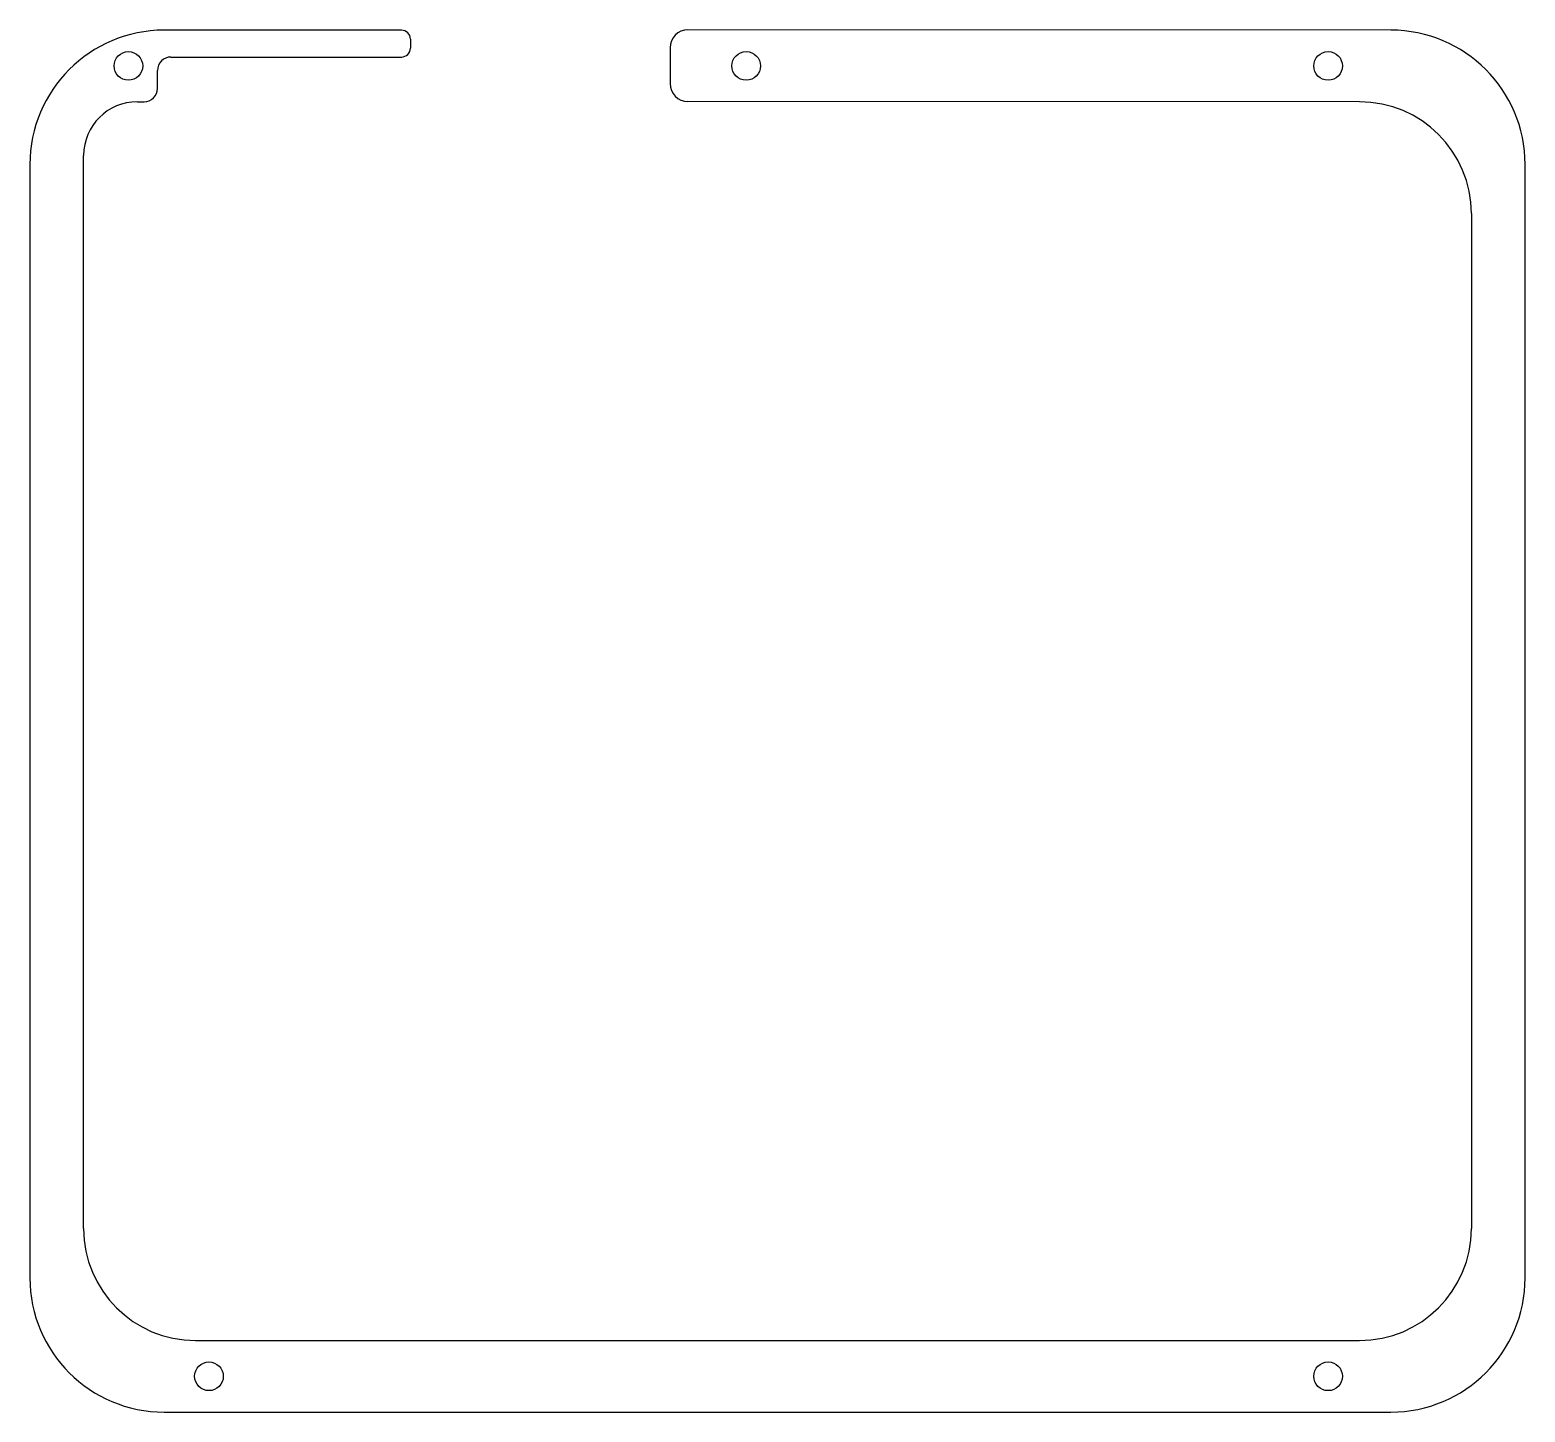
# Model space of a CAD drawing. Header units: inches. Extents: x 0 to 167, y 0 to 154.
import ezdxf

# ---------------------------------------------------------------- set-up
doc = ezdxf.new("R2010")
doc.units = ezdxf.units.IN
doc.header["$MEASUREMENT"] = 0

msp = doc.modelspace()

# ---------------------------------------------------------------- linework, layer by layer
at = {"color": 1}
for p, q in [((41.5, 154.4), (15, 154.4)), ((152, 154.4), (73.5, 154.43)), ((42.5, 153.4), (42.5, 152.4)), ((71.5, 152.43), (71.5, 148.43)), ((15.75, 151.4), (41.5, 151.4)), ((14.25, 147.9), (14.25, 149.9)), ((12, 146.4), (12, 146.4)), ((12, 146.4), (12.75, 146.4)), ((148.5, 146.4), (73.5, 146.43)), ((6, 20.5), (6, 140.4)), ((0, 139.4), (0, 15)), ((167, 15), (167, 139.4)), ((161, 133.9), (161, 20.5)), ((18.5, 8), (148.5, 8)), ((15, 0), (152, 0))]:
    msp.add_line(p, q, dxfattribs=at)
for centre in [(11, 150.4), (80, 150.4), (145, 150.4), (20, 4), (145, 4)]:
    msp.add_circle(centre, 1.6, dxfattribs=at)
for centre, radius, start, end in [((15, 139.4), 15, 90, 180), ((41.5, 153.4), 1, 0, 90), ((73.5, 152.43), 2, 90, 180), ((152, 139.4), 15, 0, 90), ((41.5, 152.4), 1, 270, 0), ((15.75, 149.9), 1.5, 90, 180), ((12.75, 147.9), 1.5, 270, 0), ((73.5, 148.43), 2, 180, 270), ((12, 140.4), 6, 90, 180), ((148.5, 133.9), 12.5, 360, 90), ((18.5, 20.5), 12.5, 180, 270), ((148.5, 20.5), 12.5, 270, 360), ((15, 15), 15, 180, 270), ((152, 15), 15, 270, 0)]:
    msp.add_arc(centre, radius, start, end, dxfattribs=at)

doc.saveas('drawing.dxf')
